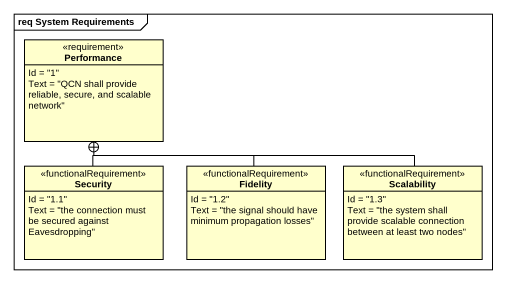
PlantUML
@startuml
mainframe req System Requirements
hide circle
hide empty members
class Performance <<requirement>> {
  Id = "1"
  Text = "QCN shall provide reliable, secure, and scalable network"
}
class Security <<functionalRequirement>> {
  Id = "1.1"
  Text = "the connection must be secured against Eavesdropping"
}
class Fidelity <<functionalRequirement>> {
  Id = "1.2"
  Text = "the signal should have minimum propagation losses"
}
class Scalability <<functionalRequirement>> {
  Id = "1.3"
  Text = "the system shall provide scalable connection between at least two nodes"
}
Security -up-+ Performance
Fidelity -up-+ Performance
Scalability -left-+ Performance
@enduml
